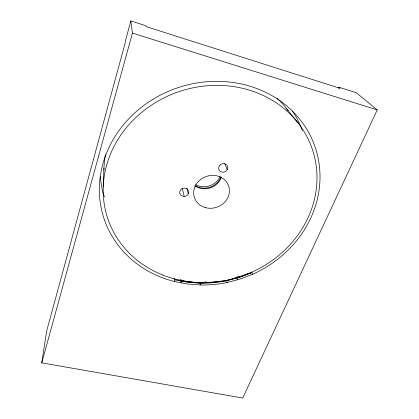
<?xml version="1.0" encoding="UTF-8"?>
<svg xmlns="http://www.w3.org/2000/svg" width="419" height="419" viewBox="0 0 419 419"><rect width="100%" height="100%" fill="white"/><g stroke="black" fill="none" stroke-linecap="round" stroke-linejoin="round"><path stroke-width="0.63" d="M103.236 187.015L103.938 168.208M338.751 87.168L356.375 92.777L377.241 109.909L242.695 398.05L41.759 362.844L46.677 330.994L125.26 42.691L125.187 41.722L130.828 20.95L145.718 25.69L145.927 26.565L340.123 88.346L338.751 87.168L339.086 88.425M41.759 362.844L132.42 33.085L130.828 20.95M180.982 281.207L180.966 279.379M237.542 279.834L236.971 278.054L238.086 276.084M252.563 274.309L240.066 279.096L227.14 282.5A111.438 100.618 -19.1 0 1 200.696 284.983L187.523 284.019L174.618 281.573A111.438 100.618 -19.1 0 1 119.006 130.55A111.438 100.618 -19.1 0 1 295.343 114.125A111.438 100.618 -19.1 0 1 252.563 274.309L251.924 272.549L226.616 280.704L200.298 283.171L187.183 282.202L174.335 279.761L200.298 283.171A110.878 100.241 -19.1 0 0 226.616 280.704L239.479 277.32L251.924 272.549L236.971 278.054M181.186 280.657L187.717 281.94L194.406 282.516L201.167 282.396A58.456 51.018 -14.3 0 0 203.011 282.244M132.42 33.085L377.241 109.909M286.575 108.631L298.569 123.568M104.52 196.977L103.294 194.102A104.546 95.904 -19.8 0 1 100.46 176.781M224.741 163.562L227.208 169.632M226.616 280.704L227.14 282.5M186.869 188.204L188.262 193.861M182.27 188.141L184.171 196.37M200.298 283.171L200.696 284.983M180.767 279.944L181.296 283.024M180.495 279.882L180.715 281.165M174.136 278.478L174.618 281.573M292.509 111.114A104.546 95.904 -19.8 0 1 302.345 130.644M220.069 176.661A16.823 15.414 -19.6 0 1 195.652 184.674M221.023 176.891A16.901 15.466 -19.5 0 1 196.034 186.036M221.274 177.556A16.943 15.498 -19.5 0 1 194.725 185.764M206.075 281.872A58.456 51.018 -14.3 0 1 204.849 282.039M103.891 170.166A101.178 92.798 -19.8 0 1 105.473 154.658M277.137 98.224A101.178 92.798 -19.8 0 1 288.157 110.747M188.519 193.363L188.011 194.353A4.536 4.111 -13.2 0 1 185.172 196.254L183.999 196.391A4.536 4.111 -13.2 0 1 180.427 190.174L181.191 189.315A4.536 4.111 -13.2 0 1 184.46 188.121L185.622 188.272A4.536 4.111 -13.2 0 1 188.519 193.363M219.467 165.762L218.928 166.788A4.609 4.2 -23.9 0 0 221.143 171.858A4.609 4.2 -23.9 0 0 226.951 170.119L227.496 169.098A4.609 4.2 -23.9 0 0 225.799 164.258A4.609 4.2 -23.9 0 0 220.263 164.882L219.467 165.762M162.708 275.011A107.987 97.449 -19.1 0 0 316.774 171.408A107.987 97.449 -19.1 0 0 150.782 105.572A107.987 97.449 -19.1 0 0 162.708 275.011M205.451 207.63A18.075 16.257 -18.9 0 0 229.167 187.901A18.075 16.257 -18.9 0 0 200.025 179.95A18.075 16.257 -18.9 0 0 205.451 207.63"/></g></svg>
